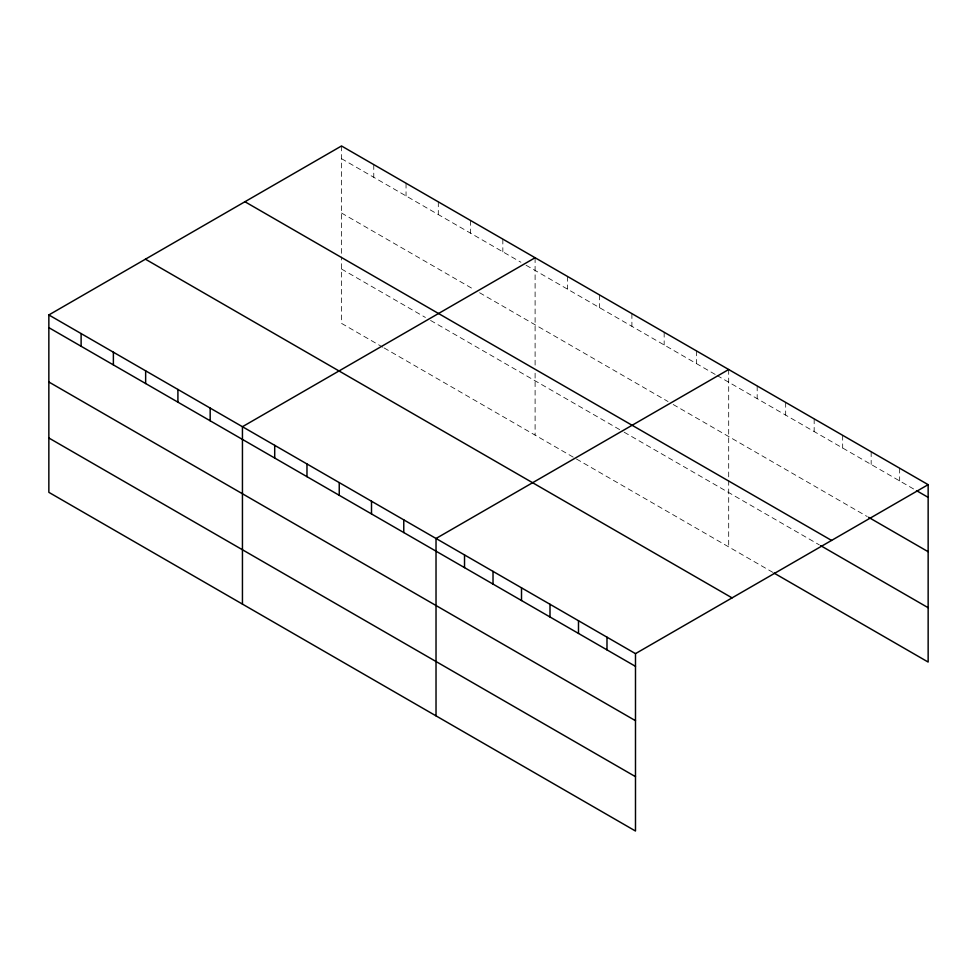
<?xml version="1.0" encoding="UTF-8"?>
<svg xmlns="http://www.w3.org/2000/svg" width="977" height="977" viewBox="0 0 977 977"><rect width="100%" height="100%" fill="white"/><g stroke="black" fill="none" stroke-linecap="round" stroke-linejoin="round"><path stroke-width="0.73" stroke-dasharray="4.88 3.66" d="M341.51 158.677L520.912 262.251M526.066 265.231L715.787 374.765M717.081 375.51L915.193 489.892M341.51 213.023L474.443 289.766M479.609 292.746L668.036 401.535M673.202 404.515L867.283 516.564M341.51 269.017L425.41 317.452M430.564 320.432L622.862 431.455M624.156 432.2L819.361 544.897M382.813 347.201L341.51 323.363L341.51 256.902M384.108 347.946L575.111 458.225M576.406 458.97L772.734 572.314M899.658 468.215L899.658 480.916M871.166 451.765L871.166 464.466M842.675 435.315L842.675 448.016M814.171 418.864L814.171 431.565M785.679 402.414L785.679 415.115M757.187 385.964L757.187 398.665M728.695 369.514L728.695 478.925M728.695 480.44L728.695 546.9M696.43 350.89L696.43 363.578M664.165 332.265L664.165 344.954M631.899 313.629L631.899 326.33M599.634 295.005L599.634 307.694M567.368 276.381L567.368 289.07M535.103 257.745L535.103 367.157M535.103 373.214L535.103 435.131M502.837 239.121L502.837 251.81M470.572 220.497L470.572 233.185M438.307 201.86L438.307 214.561M406.041 183.236L406.041 195.937M373.776 164.612L373.776 177.301M341.51 145.976L341.51 255.4"/><path stroke-width="1.47" d="M48.85 314.948L635.49 653.637L635.49 831.024L48.85 492.335L48.85 314.948L341.51 145.976L928.15 484.665L928.15 662.052L774.028 573.072M535.103 257.745L242.443 426.717L242.443 604.104M728.695 369.514L436.023 538.486L436.023 715.86M635.49 653.637L928.15 484.665M916.499 490.637L928.15 497.366M868.577 517.309L928.15 551.712M244.934 201.738L831.574 540.428M820.656 545.642L928.15 607.706M145.426 259.186L732.066 597.875M48.85 327.649L635.49 666.338M48.85 381.995L635.49 720.684M48.85 437.989L635.49 776.678M606.986 637.187L606.986 649.888M578.494 620.737L578.494 633.438M550.002 604.287L550.002 616.988M521.51 587.836L521.51 600.537M493.019 571.386L493.019 584.087M464.527 554.936L464.527 567.625M403.77 519.862L403.77 532.55M371.504 501.225L371.504 513.926M339.239 482.601L339.239 495.302M306.973 463.977L306.973 476.666M274.708 445.341L274.708 458.042M210.177 408.093L210.177 420.782M177.912 389.457L177.912 402.158M145.646 370.833L145.646 383.534M113.381 352.208L113.381 364.897M81.115 333.572L81.115 346.273"/></g></svg>
